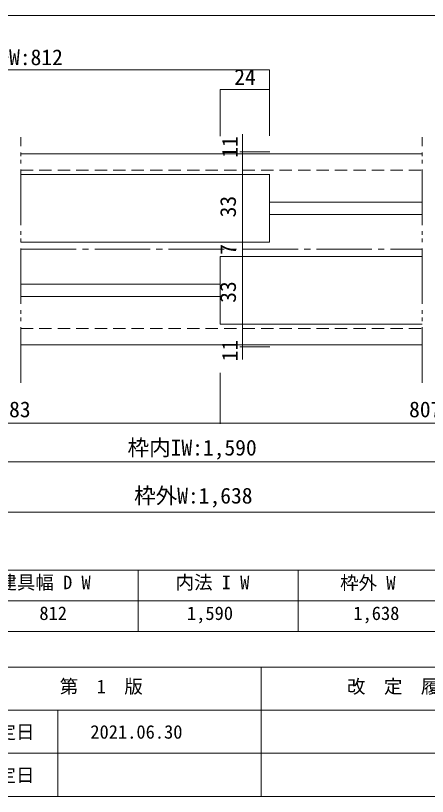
# Model space of a CAD drawing. Units: millimetres on the paper, enlarged 10 times, with parts at other scales. Extents: x -2000 to 2000, y -1385 to 1385.
# Drawn here: x -1119 to -450, y -1385 to -118 of the extents above; entities that cross this region are included whole.
import ezdxf
from ezdxf.enums import TextEntityAlignment as Align

# ---------------------------------------------------------------- set-up
doc = ezdxf.new("R2010")
doc.units = ezdxf.units.MM
doc.header["$LTSCALE"] = 10
for name, pattern in [('CHAIN2', [12, 9, -1, 1, -1]), ('DOUBLE_CHAIN2', [12.8, 9, -1, 0.6, -0.6, 0.6, -1]), ('USER9', [3, 2, -1])]:
    doc.linetypes.add(name, pattern=pattern)
doc.layers.add('1-1_0', color=7, linetype='Continuous', lineweight=18)
doc.layers.add('2-0_18', color=7, linetype='Continuous', lineweight=18)
doc.styles.add('ＭＳ ゴシック', font='')
doc.styles.get('ＭＳ ゴシック').set_extended_font_data('MS Gothic')

msp = doc.modelspace()

# ---------------------------------------------------------------- linework, layer by layer
at = {"layer": '1-1_0'}
for p, q in [((380, -117.5), (-1950, -117.5)), ((380, -117.5), (-1950, -117.5)), ((380, -1017.5), (-1950, -1017.5)), ((380, -1017.5), (-1950, -1017.5)), ((-920, -1017.5), (-920, -1117.5)), ((-660, -1017.5), (-660, -1117.5))]:
    msp.add_line(p, q, dxfattribs=at)
at = {"layer": '1-1_0', "lineweight": 20}
for p, q in [((380, -117.5), (-1950, -117.5)), ((380, -117.5), (-1950, -117.5)), ((380, -1017.5), (-1950, -1017.5)), ((380, -1067.5), (-1950, -1067.5)), ((380, -1117.5), (-1950, -1117.5)), ((2000, -1175), (-2000, -1175)), ((2000, -1175), (-2000, -1175)), ((-720, -1175), (-720, -1385)), ((2000, -1245), (-1190, -1245)), ((2000, -1245), (-1190, -1245)), ((-1050, -1245), (-1050, -1385)), ((60, -1315), (-1190, -1315)), ((-2000, -1385), (2000, -1385)), ((-2000, -1385), (2000, -1385))]:
    msp.add_line(p, q, dxfattribs=at)
at = {"layer": '2-0_18', "color": 4, "lineweight": 9}
for p, q in [((-786.75, -237.58), (-706.75, -237.58)), ((-786.75, -313.14), (-786.75, -237.58)), ((-750.48, -375.22), (-750.48, -309.77)), ((-706.4, -338.56), (-754.64, -338.56)), ((-706.4, -375.22), (-754.64, -375.22)), ((-706.4, -375.22), (-754.64, -375.22)), ((-750.48, -375.22), (-750.48, -618.56)), ((-706.4, -618.56), (-754.64, -618.56)), ((-706.4, -618.56), (-754.64, -618.56)), ((-750.48, -675.93), (-750.48, -618.56)), ((-706.4, -655.22), (-754.64, -655.22)), ((-786.75, -697.37), (-786.75, -779.33)), ((-786.75, -779.33), (-1446.39, -779.33)), ((-786.75, -779.33), (-706.75, -779.33)), ((-706.75, -779.33), (-193.15, -779.33)), ((-1446.39, -841.68), (-193.15, -841.68)), ((-1526.39, -923.69), (-113.15, -923.69))]:
    msp.add_line(p, q, dxfattribs=at)
at = {"layer": '2-0_18', "linetype": 'DOUBLE_CHAIN2', "lineweight": 20}
for p, q in [((-1110.39, -713.47), (-1110.39, -315.02)), ((-458.79, -713.47), (-458.79, -315.02))]:
    msp.add_line(p, q, dxfattribs=at)
at = {"layer": '2-0_18', "lineweight": 20}
for p, q in [((-1110.39, -341.89), (-458.79, -341.89)), ((-458.79, -341.89), (-512.48, -341.89)), ((-1110.39, -375.22), (-723.42, -375.22)), ((-706.75, -420.22), (-458.79, -420.22)), ((-706.75, -440.22), (-458.79, -440.22)), ((-786.75, -508.56), (-786.75, -618.56)), ((-458.79, -508.56), (-786.75, -508.56)), ((-458.79, -508.56), (-770.08, -508.56)), ((-786.75, -553.56), (-1110.39, -553.56)), ((-786.75, -573.56), (-1110.39, -573.56)), ((-458.79, -618.56), (-786.75, -618.56)), ((-458.79, -618.56), (-770.08, -618.56)), ((-458.79, -651.89), (-1110.39, -651.89)), ((-458.79, -651.89), (-1110.39, -651.89))]:
    msp.add_line(p, q, dxfattribs=at)
at = {"layer": '2-0_18', "linetype": 'USER9'}
for p, q in [((-1110.39, -368.56), (-458.79, -368.56)), ((-1110.39, -625.22), (-458.79, -625.22))]:
    msp.add_line(p, q, dxfattribs=at)
at = {"layer": '2-0_18', "color": 4, "linetype": 'CHAIN2', "lineweight": 9}
msp.add_line((-1110.39, -496.89), (-458.79, -496.89), dxfattribs=at)
at = {"layer": '2-0_18', "color": 4, "lineweight": 9}
msp.add_lwpolyline([(-1463.05, -205.61), (-706.75, -205.61), (-706.75, -312.4)], dxfattribs=at)
at = {"layer": '2-0_18', "lineweight": 20}
msp.add_lwpolyline([(-1110.39, -485.22), (-706.75, -485.22), (-706.75, -375.22)], dxfattribs=at)
at = {"layer": '2-0_18', "color": 4, "lineweight": 9}
for centre, start, end in [((-750.48, -338.56), 90, 270), ((-750.48, -338.56), 90, 270), ((-750.48, -338.56), 270, 90), ((-750.48, -338.56), 270, 90), ((-750.48, -375.22), 0, 180), ((-750.48, -375.22), 0, 180), ((-750.48, -375.22), 90, 270), ((-750.48, -375.22), 90, 270), ((-750.48, -375.22), 180, 0), ((-750.48, -375.22), 180, 0), ((-750.48, -375.22), 270, 90), ((-750.48, -375.22), 270, 90), ((-750.48, -485.22), 0, 180), ((-750.48, -485.22), 0, 180), ((-750.48, -485.22), 180, 0), ((-750.48, -485.22), 180, 0), ((-750.48, -508.56), 0, 180), ((-750.48, -508.56), 0, 180), ((-750.48, -508.56), 180, 0), ((-750.48, -508.56), 180, 0), ((-750.48, -618.56), 90, 270), ((-750.48, -618.56), 90, 270), ((-750.48, -618.56), 270, 90), ((-750.48, -618.56), 270, 90), ((-750.48, -655.22), 90, 270), ((-750.48, -655.22), 90, 270), ((-750.48, -655.22), 270, 90), ((-750.48, -655.22), 270, 90), ((-786.75, -779.33), 0, 180), ((-786.75, -779.33), 0, 180), ((-786.75, -779.33), 180, 0), ((-786.75, -779.33), 180, 0)]:
    msp.add_arc(centre, 0.521, start, end, dxfattribs=at)

# ---------------------------------------------------------------- texts
at = {"layer": '1-1_0', "style": 'ＭＳ ゴシック'}
for s, p in [('建具幅 D W', (-1146.7, -1055.24)), ('内法 I W', (-859.13, -1055.24)), ('枠外 W', (-592.08, -1056.02)), ('812', (-1080.17, -1105.25)), ('1,590', (-840.67, -1105.25)), ('1,638', (-570.67, -1105.25)), ('第\u30001\u3000版', (-1047.22, -1224.21)), ('改\u3000定\u3000履\u3000歴 / History', (-581.02, -1224.21)), ('制定日', (-1178.11, -1297.92)), ('2021.06.30', (-997.5, -1297.92)), ('改定日', (-1178.11, -1367.92))]:
    msp.add_text(s, height=21.99, dxfattribs=at).set_placement(p, align=Align.BOTTOM_LEFT)
at = {"layer": '2-0_18', "style": 'ＭＳ ゴシック'}
for s, p in [('DW:812', (-1146.79, -205.61)), ('24', (-763.89, -237.58)), ('783', (-1146.79, -777.25)), ('807', (-480.17, -777.25)), ('枠内IW:1,590', (-937.1, -839.39)), ('枠外W:1,638', (-926.43, -917.31))]:
    msp.add_text(s, height=25.66, dxfattribs=at).set_placement(p, align=Align.BOTTOM_LEFT)
for s, p in [('11', (-750.48, -348.23)), ('33', (-753.47, -445.07)), ('7', (-753.47, -505.78)), ('33', (-753.47, -583.77)), ('11', (-750.48, -678.71))]:
    msp.add_text(s, height=25.66, rotation=90, dxfattribs=at).set_placement(p, align=Align.BOTTOM_LEFT)

doc.saveas('drawing.dxf')
